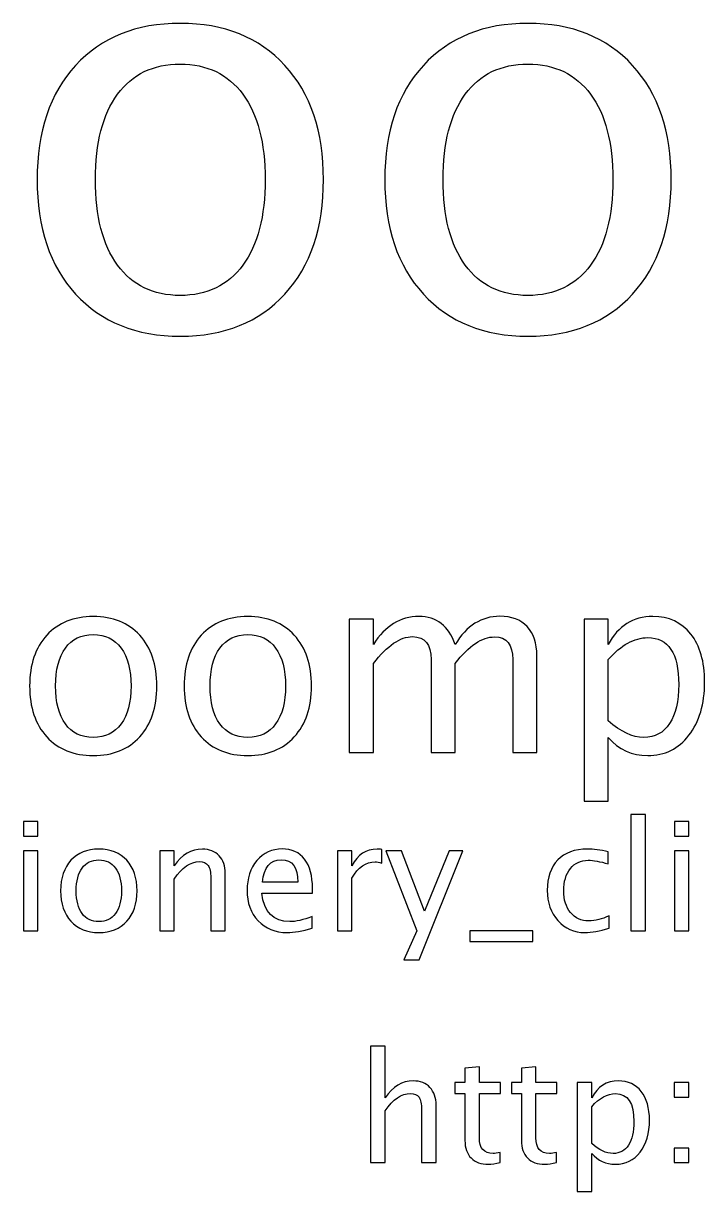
# Model space of a CAD drawing. Header units: centimetres. Extents: x -73 to 73, y -61 to 74.
# Drawn here: x -42.56 to -36.82, y 63.47 to 73.31 of the extents above; entities that cross this region are included whole.
import ezdxf

# ---------------------------------------------------------------- set-up
doc = ezdxf.new("R2010")
doc.units = ezdxf.units.CM
doc.header["$MEASUREMENT"] = 0
doc.layers.add('Layer 1', color=7, linetype='Continuous')

msp = doc.modelspace()

# ---------------------------------------------------------------- linework, layer by layer
at = {"layer": 'Layer 1'}
for points, knots in [([(-41.23695, 70.67579), (-41.60763, 70.67579), (-41.90132, 70.79406), (-42.11722, 71.0306), (-42.11722, 71.0306), (-42.33391, 71.26713), (-42.44186, 71.5886), (-42.44186, 71.99421), (-42.44186, 71.99421), (-42.44186, 72.39902), (-42.33391, 72.7197), (-42.11722, 72.95544), (-42.11722, 72.95544), (-41.90132, 73.19118), (-41.60763, 73.30945), (-41.23695, 73.30945), (-41.23695, 73.30945), (-40.86627, 73.30945), (-40.57258, 73.19118), (-40.35668, 72.95544), (-40.35668, 72.95544), (-40.13999, 72.7197), (-40.03204, 72.39902), (-40.03204, 71.99421), (-40.03204, 71.99421), (-40.03204, 71.5886), (-40.13999, 71.26713), (-40.35668, 71.0306), (-40.35668, 71.0306), (-40.57258, 70.79406), (-40.86627, 70.67579), (-41.23695, 70.67579)], [0, 0, 0, 0, 0.1111111, 0.1111111, 0.1111111, 0.1111111, 0.2222222, 0.2222222, 0.2222222, 0.2222222, 0.3333333, 0.3333333, 0.3333333, 0.3333333, 0.4444444, 0.4444444, 0.4444444, 0.4444444, 0.5555556, 0.5555556, 0.5555556, 0.5555556, 0.6666667, 0.6666667, 0.6666667, 0.6666667, 0.7777778, 0.7777778, 0.7777778, 0.7777778, 1, 1, 1, 1]), ([(-38.31119, 70.67579), (-38.68187, 70.67579), (-38.97556, 70.79406), (-39.19146, 71.0306), (-39.19146, 71.0306), (-39.40815, 71.26713), (-39.5161, 71.5886), (-39.5161, 71.99421), (-39.5161, 71.99421), (-39.5161, 72.39902), (-39.40815, 72.7197), (-39.19146, 72.95544), (-39.19146, 72.95544), (-38.97556, 73.19118), (-38.68187, 73.30945), (-38.31119, 73.30945), (-38.31119, 73.30945), (-37.94051, 73.30945), (-37.64682, 73.19118), (-37.43092, 72.95544), (-37.43092, 72.95544), (-37.21423, 72.7197), (-37.10628, 72.39902), (-37.10628, 71.99421), (-37.10628, 71.99421), (-37.10628, 71.5886), (-37.21423, 71.26713), (-37.43092, 71.0306), (-37.43092, 71.0306), (-37.64682, 70.79406), (-37.94051, 70.67579), (-38.31119, 70.67579)], [0, 0, 0, 0, 0.1111111, 0.1111111, 0.1111111, 0.1111111, 0.2222222, 0.2222222, 0.2222222, 0.2222222, 0.3333333, 0.3333333, 0.3333333, 0.3333333, 0.4444444, 0.4444444, 0.4444444, 0.4444444, 0.5555556, 0.5555556, 0.5555556, 0.5555556, 0.6666667, 0.6666667, 0.6666667, 0.6666667, 0.7777778, 0.7777778, 0.7777778, 0.7777778, 1, 1, 1, 1]), ([(-41.23775, 71.01869), (-41.01153, 71.01869), (-40.83531, 71.10362), (-40.7099, 71.27428), (-40.7099, 71.27428), (-40.58528, 71.44414), (-40.52258, 71.68465), (-40.52258, 71.99421), (-40.52258, 71.99421), (-40.52258, 72.30298), (-40.58528, 72.54269), (-40.7099, 72.71255), (-40.7099, 72.71255), (-40.83531, 72.88162), (-41.01153, 72.96655), (-41.23775, 72.96655), (-41.23775, 72.96655), (-41.46476, 72.96655), (-41.64097, 72.88162), (-41.7648, 72.71255), (-41.7648, 72.71255), (-41.88941, 72.54269), (-41.95133, 72.30298), (-41.95133, 71.99421), (-41.95133, 71.99421), (-41.95133, 71.68465), (-41.88941, 71.44414), (-41.7648, 71.27428), (-41.7648, 71.27428), (-41.64097, 71.10362), (-41.46476, 71.01869), (-41.23775, 71.01869)], [0, 0, 0, 0, 0.1111111, 0.1111111, 0.1111111, 0.1111111, 0.2222222, 0.2222222, 0.2222222, 0.2222222, 0.3333333, 0.3333333, 0.3333333, 0.3333333, 0.4444444, 0.4444444, 0.4444444, 0.4444444, 0.5555556, 0.5555556, 0.5555556, 0.5555556, 0.6666667, 0.6666667, 0.6666667, 0.6666667, 0.7777778, 0.7777778, 0.7777778, 0.7777778, 1, 1, 1, 1]), ([(-38.31199, 71.01869), (-38.08577, 71.01869), (-37.90955, 71.10362), (-37.78414, 71.27428), (-37.78414, 71.27428), (-37.65952, 71.44414), (-37.59682, 71.68465), (-37.59682, 71.99421), (-37.59682, 71.99421), (-37.59682, 72.30298), (-37.65952, 72.54269), (-37.78414, 72.71255), (-37.78414, 72.71255), (-37.90955, 72.88162), (-38.08577, 72.96655), (-38.31199, 72.96655), (-38.31199, 72.96655), (-38.539, 72.96655), (-38.71521, 72.88162), (-38.83904, 72.71255), (-38.83904, 72.71255), (-38.96365, 72.54269), (-39.02557, 72.30298), (-39.02557, 71.99421), (-39.02557, 71.99421), (-39.02557, 71.68465), (-38.96365, 71.44414), (-38.83904, 71.27428), (-38.83904, 71.27428), (-38.71521, 71.10362), (-38.539, 71.01869), (-38.31199, 71.01869)], [0, 0, 0, 0, 0.1111111, 0.1111111, 0.1111111, 0.1111111, 0.2222222, 0.2222222, 0.2222222, 0.2222222, 0.3333333, 0.3333333, 0.3333333, 0.3333333, 0.4444444, 0.4444444, 0.4444444, 0.4444444, 0.5555556, 0.5555556, 0.5555556, 0.5555556, 0.6666667, 0.6666667, 0.6666667, 0.6666667, 0.7777778, 0.7777778, 0.7777778, 0.7777778, 1, 1, 1, 1]), ([(-41.96899, 67.14504), (-42.13374, 67.14504), (-42.26427, 67.1976), (-42.36022, 67.30273), (-42.36022, 67.30273), (-42.45653, 67.40786), (-42.50451, 67.55074), (-42.50451, 67.731), (-42.50451, 67.731), (-42.50451, 67.91092), (-42.45653, 68.05344), (-42.36022, 68.15822), (-42.36022, 68.15822), (-42.26427, 68.26299), (-42.13374, 68.31556), (-41.96899, 68.31556), (-41.96899, 68.31556), (-41.80424, 68.31556), (-41.67372, 68.26299), (-41.57776, 68.15822), (-41.57776, 68.15822), (-41.48145, 68.05344), (-41.43347, 67.91092), (-41.43347, 67.731), (-41.43347, 67.731), (-41.43347, 67.55074), (-41.48145, 67.40786), (-41.57776, 67.30273), (-41.57776, 67.30273), (-41.67372, 67.1976), (-41.80424, 67.14504), (-41.96899, 67.14504)], [0, 0, 0, 0, 0.1111111, 0.1111111, 0.1111111, 0.1111111, 0.2222222, 0.2222222, 0.2222222, 0.2222222, 0.3333333, 0.3333333, 0.3333333, 0.3333333, 0.4444444, 0.4444444, 0.4444444, 0.4444444, 0.5555556, 0.5555556, 0.5555556, 0.5555556, 0.6666667, 0.6666667, 0.6666667, 0.6666667, 0.7777778, 0.7777778, 0.7777778, 0.7777778, 1, 1, 1, 1]), ([(-40.66865, 67.14504), (-40.8334, 67.14504), (-40.96393, 67.1976), (-41.05988, 67.30273), (-41.05988, 67.30273), (-41.15619, 67.40786), (-41.20417, 67.55074), (-41.20417, 67.731), (-41.20417, 67.731), (-41.20417, 67.91092), (-41.15619, 68.05344), (-41.05988, 68.15822), (-41.05988, 68.15822), (-40.96393, 68.26299), (-40.8334, 68.31556), (-40.66865, 68.31556), (-40.66865, 68.31556), (-40.5039, 68.31556), (-40.37338, 68.26299), (-40.27742, 68.15822), (-40.27742, 68.15822), (-40.18111, 68.05344), (-40.13313, 67.91092), (-40.13313, 67.731), (-40.13313, 67.731), (-40.13313, 67.55074), (-40.18111, 67.40786), (-40.27742, 67.30273), (-40.27742, 67.30273), (-40.37338, 67.1976), (-40.5039, 67.14504), (-40.66865, 67.14504)], [0, 0, 0, 0, 0.1111111, 0.1111111, 0.1111111, 0.1111111, 0.2222222, 0.2222222, 0.2222222, 0.2222222, 0.3333333, 0.3333333, 0.3333333, 0.3333333, 0.4444444, 0.4444444, 0.4444444, 0.4444444, 0.5555556, 0.5555556, 0.5555556, 0.5555556, 0.6666667, 0.6666667, 0.6666667, 0.6666667, 0.7777778, 0.7777778, 0.7777778, 0.7777778, 1, 1, 1, 1]), ([(-39.81493, 67.17044), (-39.81493, 67.17044), (-39.81493, 68.29228), (-39.81493, 68.29228), (-39.81493, 68.29228), (-39.81493, 68.29228), (-39.61173, 68.29228), (-39.61173, 68.29228), (-39.61173, 68.29228), (-39.61173, 68.29228), (-39.61173, 68.08026), (-39.61173, 68.08026), (-39.61173, 68.08026), (-39.5126, 68.23724), (-39.3856, 68.31556), (-39.23002, 68.31556), (-39.23002, 68.31556), (-39.08009, 68.31556), (-38.97814, 68.23724), (-38.92381, 68.08026), (-38.92381, 68.08026), (-38.8275, 68.23865), (-38.70191, 68.31768), (-38.54775, 68.31768), (-38.54775, 68.31768), (-38.44932, 68.31768), (-38.37277, 68.28875), (-38.31809, 68.23054), (-38.31809, 68.23054), (-38.26341, 68.17233), (-38.23589, 68.09084), (-38.23589, 67.98606), (-38.23589, 67.98606), (-38.23589, 67.98606), (-38.23589, 67.17044), (-38.23589, 67.17044), (-38.23589, 67.17044), (-38.23589, 67.17044), (-38.43909, 67.17044), (-38.43909, 67.17044), (-38.43909, 67.17044), (-38.43909, 67.17044), (-38.43909, 67.95255), (-38.43909, 67.95255), (-38.43909, 67.95255), (-38.43909, 68.08026), (-38.48989, 68.14411), (-38.59149, 68.14411), (-38.59149, 68.14411), (-38.69698, 68.14411), (-38.80775, 68.06967), (-38.92381, 67.92045), (-38.92381, 67.92045), (-38.92381, 67.92045), (-38.92381, 67.17044), (-38.92381, 67.17044), (-38.92381, 67.17044), (-38.92381, 67.17044), (-39.12701, 67.17044), (-39.12701, 67.17044), (-39.12701, 67.17044), (-39.12701, 67.17044), (-39.12701, 67.95326), (-39.12701, 67.95326), (-39.12701, 67.95326), (-39.12701, 68.08202), (-39.17852, 68.14622), (-39.28188, 68.14622), (-39.28188, 68.14622), (-39.38454, 68.14622), (-39.49461, 68.07144), (-39.61173, 67.92151), (-39.61173, 67.92151), (-39.61173, 67.92151), (-39.61173, 67.17044), (-39.61173, 67.17044), (-39.61173, 67.17044), (-39.61173, 67.17044), (-39.81493, 67.17044), (-39.81493, 67.17044)], [0, 0, 0, 0, 0.047619, 0.047619, 0.047619, 0.047619, 0.0952381, 0.0952381, 0.0952381, 0.0952381, 0.1428571, 0.1428571, 0.1428571, 0.1428571, 0.1904762, 0.1904762, 0.1904762, 0.1904762, 0.2380952, 0.2380952, 0.2380952, 0.2380952, 0.2857143, 0.2857143, 0.2857143, 0.2857143, 0.3333333, 0.3333333, 0.3333333, 0.3333333, 0.3809524, 0.3809524, 0.3809524, 0.3809524, 0.4285714, 0.4285714, 0.4285714, 0.4285714, 0.4761905, 0.4761905, 0.4761905, 0.4761905, 0.5238095, 0.5238095, 0.5238095, 0.5238095, 0.5714286, 0.5714286, 0.5714286, 0.5714286, 0.6190476, 0.6190476, 0.6190476, 0.6190476, 0.6666667, 0.6666667, 0.6666667, 0.6666667, 0.7142857, 0.7142857, 0.7142857, 0.7142857, 0.7619048, 0.7619048, 0.7619048, 0.7619048, 0.8095238, 0.8095238, 0.8095238, 0.8095238, 0.8571429, 0.8571429, 0.8571429, 0.8571429, 0.9047619, 0.9047619, 0.9047619, 0.9047619, 1, 1, 1, 1]), ([(-37.83867, 66.76192), (-37.83867, 66.76192), (-37.83867, 68.29228), (-37.83867, 68.29228), (-37.83867, 68.29228), (-37.83867, 68.29228), (-37.63547, 68.29228), (-37.63547, 68.29228), (-37.63547, 68.29228), (-37.63547, 68.29228), (-37.63547, 68.08026), (-37.63547, 68.08026), (-37.63547, 68.08026), (-37.55221, 68.23724), (-37.42698, 68.31556), (-37.26011, 68.31556), (-37.26011, 68.31556), (-37.125, 68.31556), (-37.01881, 68.26652), (-36.9412, 68.1681), (-36.9412, 68.1681), (-36.86359, 68.06967), (-36.82478, 67.93526), (-36.82478, 67.76487), (-36.82478, 67.76487), (-36.82478, 67.57931), (-36.86888, 67.42938), (-36.95672, 67.31578), (-36.95672, 67.31578), (-37.04457, 67.20184), (-37.16028, 67.14504), (-37.3035, 67.14504), (-37.3035, 67.14504), (-37.4365, 67.14504), (-37.54727, 67.19584), (-37.63547, 67.29779), (-37.63547, 67.29779), (-37.63547, 67.29779), (-37.63547, 66.76192), (-37.63547, 66.76192), (-37.63547, 66.76192), (-37.63547, 66.76192), (-37.83867, 66.76192), (-37.83867, 66.76192)], [0, 0, 0, 0, 0.0833333, 0.0833333, 0.0833333, 0.0833333, 0.1666667, 0.1666667, 0.1666667, 0.1666667, 0.25, 0.25, 0.25, 0.25, 0.3333333, 0.3333333, 0.3333333, 0.3333333, 0.4166667, 0.4166667, 0.4166667, 0.4166667, 0.5, 0.5, 0.5, 0.5, 0.5833333, 0.5833333, 0.5833333, 0.5833333, 0.6666667, 0.6666667, 0.6666667, 0.6666667, 0.75, 0.75, 0.75, 0.75, 0.8333333, 0.8333333, 0.8333333, 0.8333333, 1, 1, 1, 1]), ([(-41.96935, 67.29744), (-41.8688, 67.29744), (-41.79049, 67.33519), (-41.73475, 67.41103), (-41.73475, 67.41103), (-41.67936, 67.48653), (-41.65149, 67.59342), (-41.65149, 67.731), (-41.65149, 67.731), (-41.65149, 67.86824), (-41.67936, 67.97477), (-41.73475, 68.05027), (-41.73475, 68.05027), (-41.79049, 68.12541), (-41.8688, 68.16316), (-41.96935, 68.16316), (-41.96935, 68.16316), (-42.07024, 68.16316), (-42.14856, 68.12541), (-42.20359, 68.05027), (-42.20359, 68.05027), (-42.25898, 67.97477), (-42.28649, 67.86824), (-42.28649, 67.731), (-42.28649, 67.731), (-42.28649, 67.59342), (-42.25898, 67.48653), (-42.20359, 67.41103), (-42.20359, 67.41103), (-42.14856, 67.33519), (-42.07024, 67.29744), (-41.96935, 67.29744)], [0, 0, 0, 0, 0.1111111, 0.1111111, 0.1111111, 0.1111111, 0.2222222, 0.2222222, 0.2222222, 0.2222222, 0.3333333, 0.3333333, 0.3333333, 0.3333333, 0.4444444, 0.4444444, 0.4444444, 0.4444444, 0.5555556, 0.5555556, 0.5555556, 0.5555556, 0.6666667, 0.6666667, 0.6666667, 0.6666667, 0.7777778, 0.7777778, 0.7777778, 0.7777778, 1, 1, 1, 1]), ([(-40.66901, 67.29744), (-40.56846, 67.29744), (-40.49015, 67.33519), (-40.43441, 67.41103), (-40.43441, 67.41103), (-40.37902, 67.48653), (-40.35115, 67.59342), (-40.35115, 67.731), (-40.35115, 67.731), (-40.35115, 67.86824), (-40.37902, 67.97477), (-40.43441, 68.05027), (-40.43441, 68.05027), (-40.49015, 68.12541), (-40.56846, 68.16316), (-40.66901, 68.16316), (-40.66901, 68.16316), (-40.7699, 68.16316), (-40.84822, 68.12541), (-40.90325, 68.05027), (-40.90325, 68.05027), (-40.95864, 67.97477), (-40.98615, 67.86824), (-40.98615, 67.731), (-40.98615, 67.731), (-40.98615, 67.59342), (-40.95864, 67.48653), (-40.90325, 67.41103), (-40.90325, 67.41103), (-40.84822, 67.33519), (-40.7699, 67.29744), (-40.66901, 67.29744)], [0, 0, 0, 0, 0.1111111, 0.1111111, 0.1111111, 0.1111111, 0.2222222, 0.2222222, 0.2222222, 0.2222222, 0.3333333, 0.3333333, 0.3333333, 0.3333333, 0.4444444, 0.4444444, 0.4444444, 0.4444444, 0.5555556, 0.5555556, 0.5555556, 0.5555556, 0.6666667, 0.6666667, 0.6666667, 0.6666667, 0.7777778, 0.7777778, 0.7777778, 0.7777778, 1, 1, 1, 1]), ([(-37.63547, 67.43785), (-37.53069, 67.34436), (-37.43086, 67.29744), (-37.33596, 67.29744), (-37.33596, 67.29744), (-37.24247, 67.29744), (-37.17015, 67.3366), (-37.11935, 67.41456), (-37.11935, 67.41456), (-37.0682, 67.49253), (-37.0428, 67.60224), (-37.0428, 67.74406), (-37.0428, 67.74406), (-37.0428, 68.00652), (-37.12959, 68.13776), (-37.30315, 68.13776), (-37.30315, 68.13776), (-37.41675, 68.13776), (-37.52752, 68.07637), (-37.63547, 67.95326), (-37.63547, 67.95326), (-37.63547, 67.95326), (-37.63547, 67.43785), (-37.63547, 67.43785)], [0, 0, 0, 0, 0.1428571, 0.1428571, 0.1428571, 0.1428571, 0.2857143, 0.2857143, 0.2857143, 0.2857143, 0.4285714, 0.4285714, 0.4285714, 0.4285714, 0.5714286, 0.5714286, 0.5714286, 0.5714286, 0.7142857, 0.7142857, 0.7142857, 0.7142857, 1, 1, 1, 1]), ([(-42.55715, 66.46673), (-42.55715, 66.46673), (-42.55715, 66.58865), (-42.55715, 66.58865), (-42.55715, 66.58865), (-42.55715, 66.58865), (-42.43523, 66.58865), (-42.43523, 66.58865), (-42.43523, 66.58865), (-42.43523, 66.58865), (-42.43523, 66.46673), (-42.43523, 66.46673), (-42.43523, 66.46673), (-42.43523, 66.46673), (-42.55715, 66.46673), (-42.55715, 66.46673)], [0, 0, 0, 0, 0.2, 0.2, 0.2, 0.2, 0.4, 0.4, 0.4, 0.4, 0.6, 0.6, 0.6, 0.6, 1, 1, 1, 1]), ([(-37.4454, 65.67044), (-37.4454, 65.67044), (-37.4454, 66.64961), (-37.4454, 66.64961), (-37.4454, 66.64961), (-37.4454, 66.64961), (-37.32348, 66.64961), (-37.32348, 66.64961), (-37.32348, 66.64961), (-37.32348, 66.64961), (-37.32348, 65.67044), (-37.32348, 65.67044), (-37.32348, 65.67044), (-37.32348, 65.67044), (-37.4454, 65.67044), (-37.4454, 65.67044)], [0, 0, 0, 0, 0.2, 0.2, 0.2, 0.2, 0.4, 0.4, 0.4, 0.4, 0.6, 0.6, 0.6, 0.6, 1, 1, 1, 1]), ([(-37.07837, 66.46673), (-37.07837, 66.46673), (-37.07837, 66.58865), (-37.07837, 66.58865), (-37.07837, 66.58865), (-37.07837, 66.58865), (-36.95645, 66.58865), (-36.95645, 66.58865), (-36.95645, 66.58865), (-36.95645, 66.58865), (-36.95645, 66.46673), (-36.95645, 66.46673), (-36.95645, 66.46673), (-36.95645, 66.46673), (-37.07837, 66.46673), (-37.07837, 66.46673)], [0, 0, 0, 0, 0.2, 0.2, 0.2, 0.2, 0.4, 0.4, 0.4, 0.4, 0.6, 0.6, 0.6, 0.6, 1, 1, 1, 1]), ([(-42.55715, 65.67044), (-42.55715, 65.67044), (-42.55715, 66.34354), (-42.55715, 66.34354), (-42.55715, 66.34354), (-42.55715, 66.34354), (-42.43523, 66.34354), (-42.43523, 66.34354), (-42.43523, 66.34354), (-42.43523, 66.34354), (-42.43523, 65.67044), (-42.43523, 65.67044), (-42.43523, 65.67044), (-42.43523, 65.67044), (-42.55715, 65.67044), (-42.55715, 65.67044)], [0, 0, 0, 0, 0.2, 0.2, 0.2, 0.2, 0.4, 0.4, 0.4, 0.4, 0.6, 0.6, 0.6, 0.6, 1, 1, 1, 1]), ([(-41.92215, 65.6552), (-42.021, 65.6552), (-42.09931, 65.68674), (-42.15689, 65.74982), (-42.15689, 65.74982), (-42.21467, 65.81289), (-42.24346, 65.89862), (-42.24346, 66.00678), (-42.24346, 66.00678), (-42.24346, 66.11473), (-42.21467, 66.20024), (-42.15689, 66.26311), (-42.15689, 66.26311), (-42.09931, 66.32597), (-42.021, 66.35751), (-41.92215, 66.35751), (-41.92215, 66.35751), (-41.8233, 66.35751), (-41.74498, 66.32597), (-41.68741, 66.26311), (-41.68741, 66.26311), (-41.62963, 66.20024), (-41.60084, 66.11473), (-41.60084, 66.00678), (-41.60084, 66.00678), (-41.60084, 65.89862), (-41.62963, 65.81289), (-41.68741, 65.74982), (-41.68741, 65.74982), (-41.74498, 65.68674), (-41.8233, 65.6552), (-41.92215, 65.6552)], [0, 0, 0, 0, 0.1111111, 0.1111111, 0.1111111, 0.1111111, 0.2222222, 0.2222222, 0.2222222, 0.2222222, 0.3333333, 0.3333333, 0.3333333, 0.3333333, 0.4444444, 0.4444444, 0.4444444, 0.4444444, 0.5555556, 0.5555556, 0.5555556, 0.5555556, 0.6666667, 0.6666667, 0.6666667, 0.6666667, 0.7777778, 0.7777778, 0.7777778, 0.7777778, 1, 1, 1, 1]), ([(-41.40992, 65.67044), (-41.40992, 65.67044), (-41.40992, 66.34354), (-41.40992, 66.34354), (-41.40992, 66.34354), (-41.40992, 66.34354), (-41.288, 66.34354), (-41.288, 66.34354), (-41.288, 66.34354), (-41.288, 66.34354), (-41.288, 66.21633), (-41.288, 66.21633), (-41.288, 66.21633), (-41.22344, 66.31052), (-41.14428, 66.35751), (-41.05072, 66.35751), (-41.05072, 66.35751), (-40.99188, 66.35751), (-40.9451, 66.3391), (-40.9106, 66.30205), (-40.9106, 66.30205), (-40.8761, 66.26522), (-40.85874, 66.21548), (-40.85874, 66.15325), (-40.85874, 66.15325), (-40.85874, 66.15325), (-40.85874, 65.67044), (-40.85874, 65.67044), (-40.85874, 65.67044), (-40.85874, 65.67044), (-40.98066, 65.67044), (-40.98066, 65.67044), (-40.98066, 65.67044), (-40.98066, 65.67044), (-40.98066, 66.11346), (-40.98066, 66.11346), (-40.98066, 66.11346), (-40.98066, 66.16341), (-40.98807, 66.19897), (-41.00267, 66.22014), (-41.00267, 66.22014), (-41.01749, 66.24152), (-41.04183, 66.2521), (-41.07591, 66.2521), (-41.07591, 66.2521), (-41.15084, 66.2521), (-41.22154, 66.20321), (-41.288, 66.10542), (-41.288, 66.10542), (-41.288, 66.10542), (-41.288, 65.67044), (-41.288, 65.67044), (-41.288, 65.67044), (-41.288, 65.67044), (-41.40992, 65.67044), (-41.40992, 65.67044)], [0, 0, 0, 0, 0.0666667, 0.0666667, 0.0666667, 0.0666667, 0.1333333, 0.1333333, 0.1333333, 0.1333333, 0.2, 0.2, 0.2, 0.2, 0.2666667, 0.2666667, 0.2666667, 0.2666667, 0.3333333, 0.3333333, 0.3333333, 0.3333333, 0.4, 0.4, 0.4, 0.4, 0.4666667, 0.4666667, 0.4666667, 0.4666667, 0.5333333, 0.5333333, 0.5333333, 0.5333333, 0.6, 0.6, 0.6, 0.6, 0.6666667, 0.6666667, 0.6666667, 0.6666667, 0.7333333, 0.7333333, 0.7333333, 0.7333333, 0.8, 0.8, 0.8, 0.8, 0.8666667, 0.8666667, 0.8666667, 0.8666667, 1, 1, 1, 1]), ([(-40.12764, 65.69203), (-40.20955, 65.66748), (-40.27962, 65.6552), (-40.33804, 65.6552), (-40.33804, 65.6552), (-40.43773, 65.6552), (-40.5188, 65.68822), (-40.58124, 65.75405), (-40.58124, 65.75405), (-40.64368, 65.81988), (-40.67501, 65.90518), (-40.67501, 66.01017), (-40.67501, 66.01017), (-40.67501, 66.11198), (-40.64749, 66.19559), (-40.59225, 66.26099), (-40.59225, 66.26099), (-40.537, 66.32618), (-40.46631, 66.35878), (-40.38016, 66.35878), (-40.38016, 66.35878), (-40.29867, 66.35878), (-40.23559, 66.32978), (-40.19114, 66.27179), (-40.19114, 66.27179), (-40.14669, 66.21379), (-40.12446, 66.13166), (-40.12446, 66.02519), (-40.12446, 66.02519), (-40.12446, 66.02519), (-40.1251, 65.98794), (-40.1251, 65.98794), (-40.1251, 65.98794), (-40.1251, 65.98794), (-40.55055, 65.98794), (-40.55055, 65.98794), (-40.55055, 65.98794), (-40.53277, 65.82707), (-40.45424, 65.74664), (-40.31518, 65.74664), (-40.31518, 65.74664), (-40.26416, 65.74664), (-40.20172, 65.76103), (-40.12764, 65.78982), (-40.12764, 65.78982), (-40.12764, 65.78982), (-40.12764, 65.69203), (-40.12764, 65.69203)], [0, 0, 0, 0, 0.0769231, 0.0769231, 0.0769231, 0.0769231, 0.1538462, 0.1538462, 0.1538462, 0.1538462, 0.2307692, 0.2307692, 0.2307692, 0.2307692, 0.3076923, 0.3076923, 0.3076923, 0.3076923, 0.3846154, 0.3846154, 0.3846154, 0.3846154, 0.4615385, 0.4615385, 0.4615385, 0.4615385, 0.5384615, 0.5384615, 0.5384615, 0.5384615, 0.6153846, 0.6153846, 0.6153846, 0.6153846, 0.6923077, 0.6923077, 0.6923077, 0.6923077, 0.7692308, 0.7692308, 0.7692308, 0.7692308, 0.8461538, 0.8461538, 0.8461538, 0.8461538, 1, 1, 1, 1]), ([(-39.91407, 65.67044), (-39.91407, 65.67044), (-39.91407, 66.34354), (-39.91407, 66.34354), (-39.91407, 66.34354), (-39.91407, 66.34354), (-39.79215, 66.34354), (-39.79215, 66.34354), (-39.79215, 66.34354), (-39.79215, 66.34354), (-39.79215, 66.21633), (-39.79215, 66.21633), (-39.79215, 66.21633), (-39.74368, 66.31052), (-39.6734, 66.35751), (-39.58112, 66.35751), (-39.58112, 66.35751), (-39.56863, 66.35751), (-39.55551, 66.35645), (-39.54196, 66.35434), (-39.54196, 66.35434), (-39.54196, 66.35434), (-39.54196, 66.24025), (-39.54196, 66.24025), (-39.54196, 66.24025), (-39.56313, 66.24723), (-39.58175, 66.25083), (-39.59784, 66.25083), (-39.59784, 66.25083), (-39.67531, 66.25083), (-39.74008, 66.20511), (-39.79215, 66.11346), (-39.79215, 66.11346), (-39.79215, 66.11346), (-39.79215, 65.67044), (-39.79215, 65.67044), (-39.79215, 65.67044), (-39.79215, 65.67044), (-39.91407, 65.67044), (-39.91407, 65.67044)], [0, 0, 0, 0, 0.0909091, 0.0909091, 0.0909091, 0.0909091, 0.1818182, 0.1818182, 0.1818182, 0.1818182, 0.2727273, 0.2727273, 0.2727273, 0.2727273, 0.3636364, 0.3636364, 0.3636364, 0.3636364, 0.4545455, 0.4545455, 0.4545455, 0.4545455, 0.5454545, 0.5454545, 0.5454545, 0.5454545, 0.6363636, 0.6363636, 0.6363636, 0.6363636, 0.7272727, 0.7272727, 0.7272727, 0.7272727, 0.8181818, 0.8181818, 0.8181818, 0.8181818, 1, 1, 1, 1]), ([(-39.35464, 65.42533), (-39.35464, 65.42533), (-39.24542, 65.66959), (-39.24542, 65.66959), (-39.24542, 65.66959), (-39.24542, 65.66959), (-39.50619, 66.34354), (-39.50619, 66.34354), (-39.50619, 66.34354), (-39.50619, 66.34354), (-39.37538, 66.34354), (-39.37538, 66.34354), (-39.37538, 66.34354), (-39.37538, 66.34354), (-39.18149, 65.83385), (-39.18149, 65.83385), (-39.18149, 65.83385), (-39.18149, 65.83385), (-38.97469, 66.34354), (-38.97469, 66.34354), (-38.97469, 66.34354), (-38.97469, 66.34354), (-38.85976, 66.34354), (-38.85976, 66.34354), (-38.85976, 66.34354), (-38.85976, 66.34354), (-39.22764, 65.42533), (-39.22764, 65.42533), (-39.22764, 65.42533), (-39.22764, 65.42533), (-39.35464, 65.42533), (-39.35464, 65.42533)], [0, 0, 0, 0, 0.1111111, 0.1111111, 0.1111111, 0.1111111, 0.2222222, 0.2222222, 0.2222222, 0.2222222, 0.3333333, 0.3333333, 0.3333333, 0.3333333, 0.4444444, 0.4444444, 0.4444444, 0.4444444, 0.5555556, 0.5555556, 0.5555556, 0.5555556, 0.6666667, 0.6666667, 0.6666667, 0.6666667, 0.7777778, 0.7777778, 0.7777778, 0.7777778, 1, 1, 1, 1]), ([(-37.62849, 65.69076), (-37.70744, 65.66705), (-37.7756, 65.6552), (-37.83296, 65.6552), (-37.83296, 65.6552), (-37.92398, 65.6552), (-37.99933, 65.68886), (-38.05923, 65.75595), (-38.05923, 65.75595), (-38.11913, 65.82326), (-38.14919, 65.90814), (-38.14919, 66.01038), (-38.14919, 66.01038), (-38.14919, 66.1196), (-38.11956, 66.2049), (-38.06029, 66.26586), (-38.06029, 66.26586), (-38.00102, 66.32703), (-37.91826, 66.35751), (-37.812, 66.35751), (-37.812, 66.35751), (-37.75972, 66.35751), (-37.70088, 66.35031), (-37.63611, 66.33592), (-37.63611, 66.33592), (-37.63611, 66.33592), (-37.63611, 66.23305), (-37.63611, 66.23305), (-37.63611, 66.23305), (-37.7049, 66.25337), (-37.76099, 66.26353), (-37.80417, 66.26353), (-37.80417, 66.26353), (-37.86683, 66.26353), (-37.91699, 66.24004), (-37.95446, 66.19326), (-37.95446, 66.19326), (-37.99192, 66.14648), (-38.01076, 66.08404), (-38.01076, 66.00614), (-38.01076, 66.00614), (-38.01076, 65.93058), (-37.99129, 65.86962), (-37.95255, 65.82284), (-37.95255, 65.82284), (-37.91382, 65.77627), (-37.86323, 65.75299), (-37.80036, 65.75299), (-37.80036, 65.75299), (-37.74469, 65.75299), (-37.68754, 65.76738), (-37.62849, 65.79617), (-37.62849, 65.79617), (-37.62849, 65.79617), (-37.62849, 65.69076), (-37.62849, 65.69076)], [0, 0, 0, 0, 0.0666667, 0.0666667, 0.0666667, 0.0666667, 0.1333333, 0.1333333, 0.1333333, 0.1333333, 0.2, 0.2, 0.2, 0.2, 0.2666667, 0.2666667, 0.2666667, 0.2666667, 0.3333333, 0.3333333, 0.3333333, 0.3333333, 0.4, 0.4, 0.4, 0.4, 0.4666667, 0.4666667, 0.4666667, 0.4666667, 0.5333333, 0.5333333, 0.5333333, 0.5333333, 0.6, 0.6, 0.6, 0.6, 0.6666667, 0.6666667, 0.6666667, 0.6666667, 0.7333333, 0.7333333, 0.7333333, 0.7333333, 0.8, 0.8, 0.8, 0.8, 0.8666667, 0.8666667, 0.8666667, 0.8666667, 1, 1, 1, 1]), ([(-37.07837, 65.67044), (-37.07837, 65.67044), (-37.07837, 66.34354), (-37.07837, 66.34354), (-37.07837, 66.34354), (-37.07837, 66.34354), (-36.95645, 66.34354), (-36.95645, 66.34354), (-36.95645, 66.34354), (-36.95645, 66.34354), (-36.95645, 65.67044), (-36.95645, 65.67044), (-36.95645, 65.67044), (-36.95645, 65.67044), (-37.07837, 65.67044), (-37.07837, 65.67044)], [0, 0, 0, 0, 0.2, 0.2, 0.2, 0.2, 0.4, 0.4, 0.4, 0.4, 0.6, 0.6, 0.6, 0.6, 1, 1, 1, 1]), ([(-41.92236, 65.74664), (-41.86204, 65.74664), (-41.81505, 65.76929), (-41.7816, 65.8148), (-41.7816, 65.8148), (-41.74837, 65.86009), (-41.73165, 65.92423), (-41.73165, 66.00678), (-41.73165, 66.00678), (-41.73165, 66.08912), (-41.74837, 66.15304), (-41.7816, 66.19834), (-41.7816, 66.19834), (-41.81505, 66.24342), (-41.86204, 66.26607), (-41.92236, 66.26607), (-41.92236, 66.26607), (-41.9829, 66.26607), (-42.02989, 66.24342), (-42.06291, 66.19834), (-42.06291, 66.19834), (-42.09614, 66.15304), (-42.11265, 66.08912), (-42.11265, 66.00678), (-42.11265, 66.00678), (-42.11265, 65.92423), (-42.09614, 65.86009), (-42.06291, 65.8148), (-42.06291, 65.8148), (-42.02989, 65.76929), (-41.9829, 65.74664), (-41.92236, 65.74664)], [0, 0, 0, 0, 0.1111111, 0.1111111, 0.1111111, 0.1111111, 0.2222222, 0.2222222, 0.2222222, 0.2222222, 0.3333333, 0.3333333, 0.3333333, 0.3333333, 0.4444444, 0.4444444, 0.4444444, 0.4444444, 0.5555556, 0.5555556, 0.5555556, 0.5555556, 0.6666667, 0.6666667, 0.6666667, 0.6666667, 0.7777778, 0.7777778, 0.7777778, 0.7777778, 1, 1, 1, 1]), ([(-40.5442, 66.07938), (-40.5442, 66.07938), (-40.24702, 66.07938), (-40.24702, 66.07938), (-40.24702, 66.07938), (-40.24702, 66.20469), (-40.2938, 66.26734), (-40.38714, 66.26734), (-40.38714, 66.26734), (-40.48112, 66.26734), (-40.5334, 66.20469), (-40.5442, 66.07938)], [0, 0, 0, 0, 0.25, 0.25, 0.25, 0.25, 0.5, 0.5, 0.5, 0.5, 1, 1, 1, 1]), ([(-38.79943, 65.579), (-38.79943, 65.579), (-38.79943, 65.67044), (-38.79943, 65.67044), (-38.79943, 65.67044), (-38.79943, 65.67044), (-38.27111, 65.67044), (-38.27111, 65.67044), (-38.27111, 65.67044), (-38.27111, 65.67044), (-38.27111, 65.579), (-38.27111, 65.579), (-38.27111, 65.579), (-38.27111, 65.579), (-38.79943, 65.579), (-38.79943, 65.579)], [0, 0, 0, 0, 0.2, 0.2, 0.2, 0.2, 0.4, 0.4, 0.4, 0.4, 0.6, 0.6, 0.6, 0.6, 1, 1, 1, 1]), ([(-39.63518, 63.71887), (-39.63518, 63.71887), (-39.63518, 64.69804), (-39.63518, 64.69804), (-39.63518, 64.69804), (-39.63518, 64.69804), (-39.51326, 64.69804), (-39.51326, 64.69804), (-39.51326, 64.69804), (-39.51326, 64.69804), (-39.51326, 64.26476), (-39.51326, 64.26476), (-39.51326, 64.26476), (-39.4487, 64.35895), (-39.36954, 64.40594), (-39.27598, 64.40594), (-39.27598, 64.40594), (-39.21714, 64.40594), (-39.17036, 64.38753), (-39.13586, 64.35048), (-39.13586, 64.35048), (-39.10136, 64.31365), (-39.084, 64.26391), (-39.084, 64.20168), (-39.084, 64.20168), (-39.084, 64.20168), (-39.084, 63.71887), (-39.084, 63.71887), (-39.084, 63.71887), (-39.084, 63.71887), (-39.20592, 63.71887), (-39.20592, 63.71887), (-39.20592, 63.71887), (-39.20592, 63.71887), (-39.20592, 64.16189), (-39.20592, 64.16189), (-39.20592, 64.16189), (-39.20592, 64.21184), (-39.21333, 64.2474), (-39.22793, 64.26857), (-39.22793, 64.26857), (-39.24275, 64.28995), (-39.26709, 64.30053), (-39.30117, 64.30053), (-39.30117, 64.30053), (-39.3761, 64.30053), (-39.4468, 64.25164), (-39.51326, 64.15385), (-39.51326, 64.15385), (-39.51326, 64.15385), (-39.51326, 63.71887), (-39.51326, 63.71887), (-39.51326, 63.71887), (-39.51326, 63.71887), (-39.63518, 63.71887), (-39.63518, 63.71887)], [0, 0, 0, 0, 0.0666667, 0.0666667, 0.0666667, 0.0666667, 0.1333333, 0.1333333, 0.1333333, 0.1333333, 0.2, 0.2, 0.2, 0.2, 0.2666667, 0.2666667, 0.2666667, 0.2666667, 0.3333333, 0.3333333, 0.3333333, 0.3333333, 0.4, 0.4, 0.4, 0.4, 0.4666667, 0.4666667, 0.4666667, 0.4666667, 0.5333333, 0.5333333, 0.5333333, 0.5333333, 0.6, 0.6, 0.6, 0.6, 0.6666667, 0.6666667, 0.6666667, 0.6666667, 0.7333333, 0.7333333, 0.7333333, 0.7333333, 0.8, 0.8, 0.8, 0.8, 0.8666667, 0.8666667, 0.8666667, 0.8666667, 1, 1, 1, 1]), ([(-38.54594, 63.71908), (-38.58362, 63.70871), (-38.61642, 63.70363), (-38.64415, 63.70363), (-38.64415, 63.70363), (-38.70638, 63.70363), (-38.75485, 63.72141), (-38.78957, 63.75697), (-38.78957, 63.75697), (-38.82449, 63.79253), (-38.84185, 63.84185), (-38.84185, 63.90514), (-38.84185, 63.90514), (-38.84185, 63.90514), (-38.84185, 64.30053), (-38.84185, 64.30053), (-38.84185, 64.30053), (-38.84185, 64.30053), (-38.92609, 64.30053), (-38.92609, 64.30053), (-38.92609, 64.30053), (-38.92609, 64.30053), (-38.92609, 64.39197), (-38.92609, 64.39197), (-38.92609, 64.39197), (-38.92609, 64.39197), (-38.84185, 64.39197), (-38.84185, 64.39197), (-38.84185, 64.39197), (-38.84185, 64.39197), (-38.84185, 64.51368), (-38.84185, 64.51368), (-38.84185, 64.51368), (-38.84185, 64.51368), (-38.71993, 64.52532), (-38.71993, 64.52532), (-38.71993, 64.52532), (-38.71993, 64.52532), (-38.71993, 64.39197), (-38.71993, 64.39197), (-38.71993, 64.39197), (-38.71993, 64.39197), (-38.5434, 64.39197), (-38.5434, 64.39197), (-38.5434, 64.39197), (-38.5434, 64.39197), (-38.5434, 64.30053), (-38.5434, 64.30053), (-38.5434, 64.30053), (-38.5434, 64.30053), (-38.71993, 64.30053), (-38.71993, 64.30053), (-38.71993, 64.30053), (-38.71993, 64.30053), (-38.71993, 63.92715), (-38.71993, 63.92715), (-38.71993, 63.92715), (-38.71993, 63.8391), (-38.68162, 63.79507), (-38.60521, 63.79507), (-38.60521, 63.79507), (-38.58891, 63.79507), (-38.56922, 63.79782), (-38.54594, 63.80311), (-38.54594, 63.80311), (-38.54594, 63.80311), (-38.54594, 63.71908), (-38.54594, 63.71908)], [0, 0, 0, 0, 0.0555556, 0.0555556, 0.0555556, 0.0555556, 0.1111111, 0.1111111, 0.1111111, 0.1111111, 0.1666667, 0.1666667, 0.1666667, 0.1666667, 0.2222222, 0.2222222, 0.2222222, 0.2222222, 0.2777778, 0.2777778, 0.2777778, 0.2777778, 0.3333333, 0.3333333, 0.3333333, 0.3333333, 0.3888889, 0.3888889, 0.3888889, 0.3888889, 0.4444444, 0.4444444, 0.4444444, 0.4444444, 0.5, 0.5, 0.5, 0.5, 0.5555556, 0.5555556, 0.5555556, 0.5555556, 0.6111111, 0.6111111, 0.6111111, 0.6111111, 0.6666667, 0.6666667, 0.6666667, 0.6666667, 0.7222222, 0.7222222, 0.7222222, 0.7222222, 0.7777778, 0.7777778, 0.7777778, 0.7777778, 0.8333333, 0.8333333, 0.8333333, 0.8333333, 0.8888889, 0.8888889, 0.8888889, 0.8888889, 1, 1, 1, 1]), ([(-38.07096, 63.71908), (-38.10864, 63.70871), (-38.14144, 63.70363), (-38.16917, 63.70363), (-38.16917, 63.70363), (-38.2314, 63.70363), (-38.27987, 63.72141), (-38.31459, 63.75697), (-38.31459, 63.75697), (-38.34951, 63.79253), (-38.36687, 63.84185), (-38.36687, 63.90514), (-38.36687, 63.90514), (-38.36687, 63.90514), (-38.36687, 64.30053), (-38.36687, 64.30053), (-38.36687, 64.30053), (-38.36687, 64.30053), (-38.45111, 64.30053), (-38.45111, 64.30053), (-38.45111, 64.30053), (-38.45111, 64.30053), (-38.45111, 64.39197), (-38.45111, 64.39197), (-38.45111, 64.39197), (-38.45111, 64.39197), (-38.36687, 64.39197), (-38.36687, 64.39197), (-38.36687, 64.39197), (-38.36687, 64.39197), (-38.36687, 64.51368), (-38.36687, 64.51368), (-38.36687, 64.51368), (-38.36687, 64.51368), (-38.24495, 64.52532), (-38.24495, 64.52532), (-38.24495, 64.52532), (-38.24495, 64.52532), (-38.24495, 64.39197), (-38.24495, 64.39197), (-38.24495, 64.39197), (-38.24495, 64.39197), (-38.06842, 64.39197), (-38.06842, 64.39197), (-38.06842, 64.39197), (-38.06842, 64.39197), (-38.06842, 64.30053), (-38.06842, 64.30053), (-38.06842, 64.30053), (-38.06842, 64.30053), (-38.24495, 64.30053), (-38.24495, 64.30053), (-38.24495, 64.30053), (-38.24495, 64.30053), (-38.24495, 63.92715), (-38.24495, 63.92715), (-38.24495, 63.92715), (-38.24495, 63.8391), (-38.20664, 63.79507), (-38.13023, 63.79507), (-38.13023, 63.79507), (-38.11393, 63.79507), (-38.09424, 63.79782), (-38.07096, 63.80311), (-38.07096, 63.80311), (-38.07096, 63.80311), (-38.07096, 63.71908), (-38.07096, 63.71908)], [0, 0, 0, 0, 0.0555556, 0.0555556, 0.0555556, 0.0555556, 0.1111111, 0.1111111, 0.1111111, 0.1111111, 0.1666667, 0.1666667, 0.1666667, 0.1666667, 0.2222222, 0.2222222, 0.2222222, 0.2222222, 0.2777778, 0.2777778, 0.2777778, 0.2777778, 0.3333333, 0.3333333, 0.3333333, 0.3333333, 0.3888889, 0.3888889, 0.3888889, 0.3888889, 0.4444444, 0.4444444, 0.4444444, 0.4444444, 0.5, 0.5, 0.5, 0.5, 0.5555556, 0.5555556, 0.5555556, 0.5555556, 0.6111111, 0.6111111, 0.6111111, 0.6111111, 0.6666667, 0.6666667, 0.6666667, 0.6666667, 0.7222222, 0.7222222, 0.7222222, 0.7222222, 0.7777778, 0.7777778, 0.7777778, 0.7777778, 0.8333333, 0.8333333, 0.8333333, 0.8333333, 0.8888889, 0.8888889, 0.8888889, 0.8888889, 1, 1, 1, 1]), ([(-37.89697, 63.47376), (-37.89697, 63.47376), (-37.89697, 64.39197), (-37.89697, 64.39197), (-37.89697, 64.39197), (-37.89697, 64.39197), (-37.77505, 64.39197), (-37.77505, 64.39197), (-37.77505, 64.39197), (-37.77505, 64.39197), (-37.77505, 64.26476), (-37.77505, 64.26476), (-37.77505, 64.26476), (-37.7251, 64.35895), (-37.64995, 64.40594), (-37.54984, 64.40594), (-37.54984, 64.40594), (-37.46877, 64.40594), (-37.40506, 64.37652), (-37.35849, 64.31746), (-37.35849, 64.31746), (-37.31192, 64.25841), (-37.28864, 64.17776), (-37.28864, 64.07553), (-37.28864, 64.07553), (-37.28864, 63.96419), (-37.3151, 63.87423), (-37.3678, 63.80608), (-37.3678, 63.80608), (-37.42051, 63.73771), (-37.48993, 63.70363), (-37.57587, 63.70363), (-37.57587, 63.70363), (-37.65567, 63.70363), (-37.72213, 63.73411), (-37.77505, 63.79528), (-37.77505, 63.79528), (-37.77505, 63.79528), (-37.77505, 63.47376), (-37.77505, 63.47376), (-37.77505, 63.47376), (-37.77505, 63.47376), (-37.89697, 63.47376), (-37.89697, 63.47376)], [0, 0, 0, 0, 0.0833333, 0.0833333, 0.0833333, 0.0833333, 0.1666667, 0.1666667, 0.1666667, 0.1666667, 0.25, 0.25, 0.25, 0.25, 0.3333333, 0.3333333, 0.3333333, 0.3333333, 0.4166667, 0.4166667, 0.4166667, 0.4166667, 0.5, 0.5, 0.5, 0.5, 0.5833333, 0.5833333, 0.5833333, 0.5833333, 0.6666667, 0.6666667, 0.6666667, 0.6666667, 0.75, 0.75, 0.75, 0.75, 0.8333333, 0.8333333, 0.8333333, 0.8333333, 1, 1, 1, 1]), ([(-37.07994, 64.27005), (-37.07994, 64.27005), (-37.07994, 64.39197), (-37.07994, 64.39197), (-37.07994, 64.39197), (-37.07994, 64.39197), (-36.95802, 64.39197), (-36.95802, 64.39197), (-36.95802, 64.39197), (-36.95802, 64.39197), (-36.95802, 64.27005), (-36.95802, 64.27005), (-36.95802, 64.27005), (-36.95802, 64.27005), (-37.07994, 64.27005), (-37.07994, 64.27005)], [0, 0, 0, 0, 0.2, 0.2, 0.2, 0.2, 0.4, 0.4, 0.4, 0.4, 0.6, 0.6, 0.6, 0.6, 1, 1, 1, 1]), ([(-37.77505, 63.87931), (-37.71218, 63.82322), (-37.65228, 63.79507), (-37.59534, 63.79507), (-37.59534, 63.79507), (-37.53925, 63.79507), (-37.49586, 63.81857), (-37.46538, 63.86534), (-37.46538, 63.86534), (-37.43469, 63.91212), (-37.41945, 63.97795), (-37.41945, 64.06304), (-37.41945, 64.06304), (-37.41945, 64.22052), (-37.47152, 64.29926), (-37.57566, 64.29926), (-37.57566, 64.29926), (-37.64382, 64.29926), (-37.71028, 64.26243), (-37.77505, 64.18856), (-37.77505, 64.18856), (-37.77505, 64.18856), (-37.77505, 63.87931), (-37.77505, 63.87931)], [0, 0, 0, 0, 0.1428571, 0.1428571, 0.1428571, 0.1428571, 0.2857143, 0.2857143, 0.2857143, 0.2857143, 0.4285714, 0.4285714, 0.4285714, 0.4285714, 0.5714286, 0.5714286, 0.5714286, 0.5714286, 0.7142857, 0.7142857, 0.7142857, 0.7142857, 1, 1, 1, 1]), ([(-37.07994, 63.71887), (-37.07994, 63.71887), (-37.07994, 63.84079), (-37.07994, 63.84079), (-37.07994, 63.84079), (-37.07994, 63.84079), (-36.95802, 63.84079), (-36.95802, 63.84079), (-36.95802, 63.84079), (-36.95802, 63.84079), (-36.95802, 63.71887), (-36.95802, 63.71887), (-36.95802, 63.71887), (-36.95802, 63.71887), (-37.07994, 63.71887), (-37.07994, 63.71887)], [0, 0, 0, 0, 0.2, 0.2, 0.2, 0.2, 0.4, 0.4, 0.4, 0.4, 0.6, 0.6, 0.6, 0.6, 1, 1, 1, 1])]:
    msp.add_open_spline(points, degree=3, knots=knots, dxfattribs=at)

doc.saveas('drawing.dxf')
